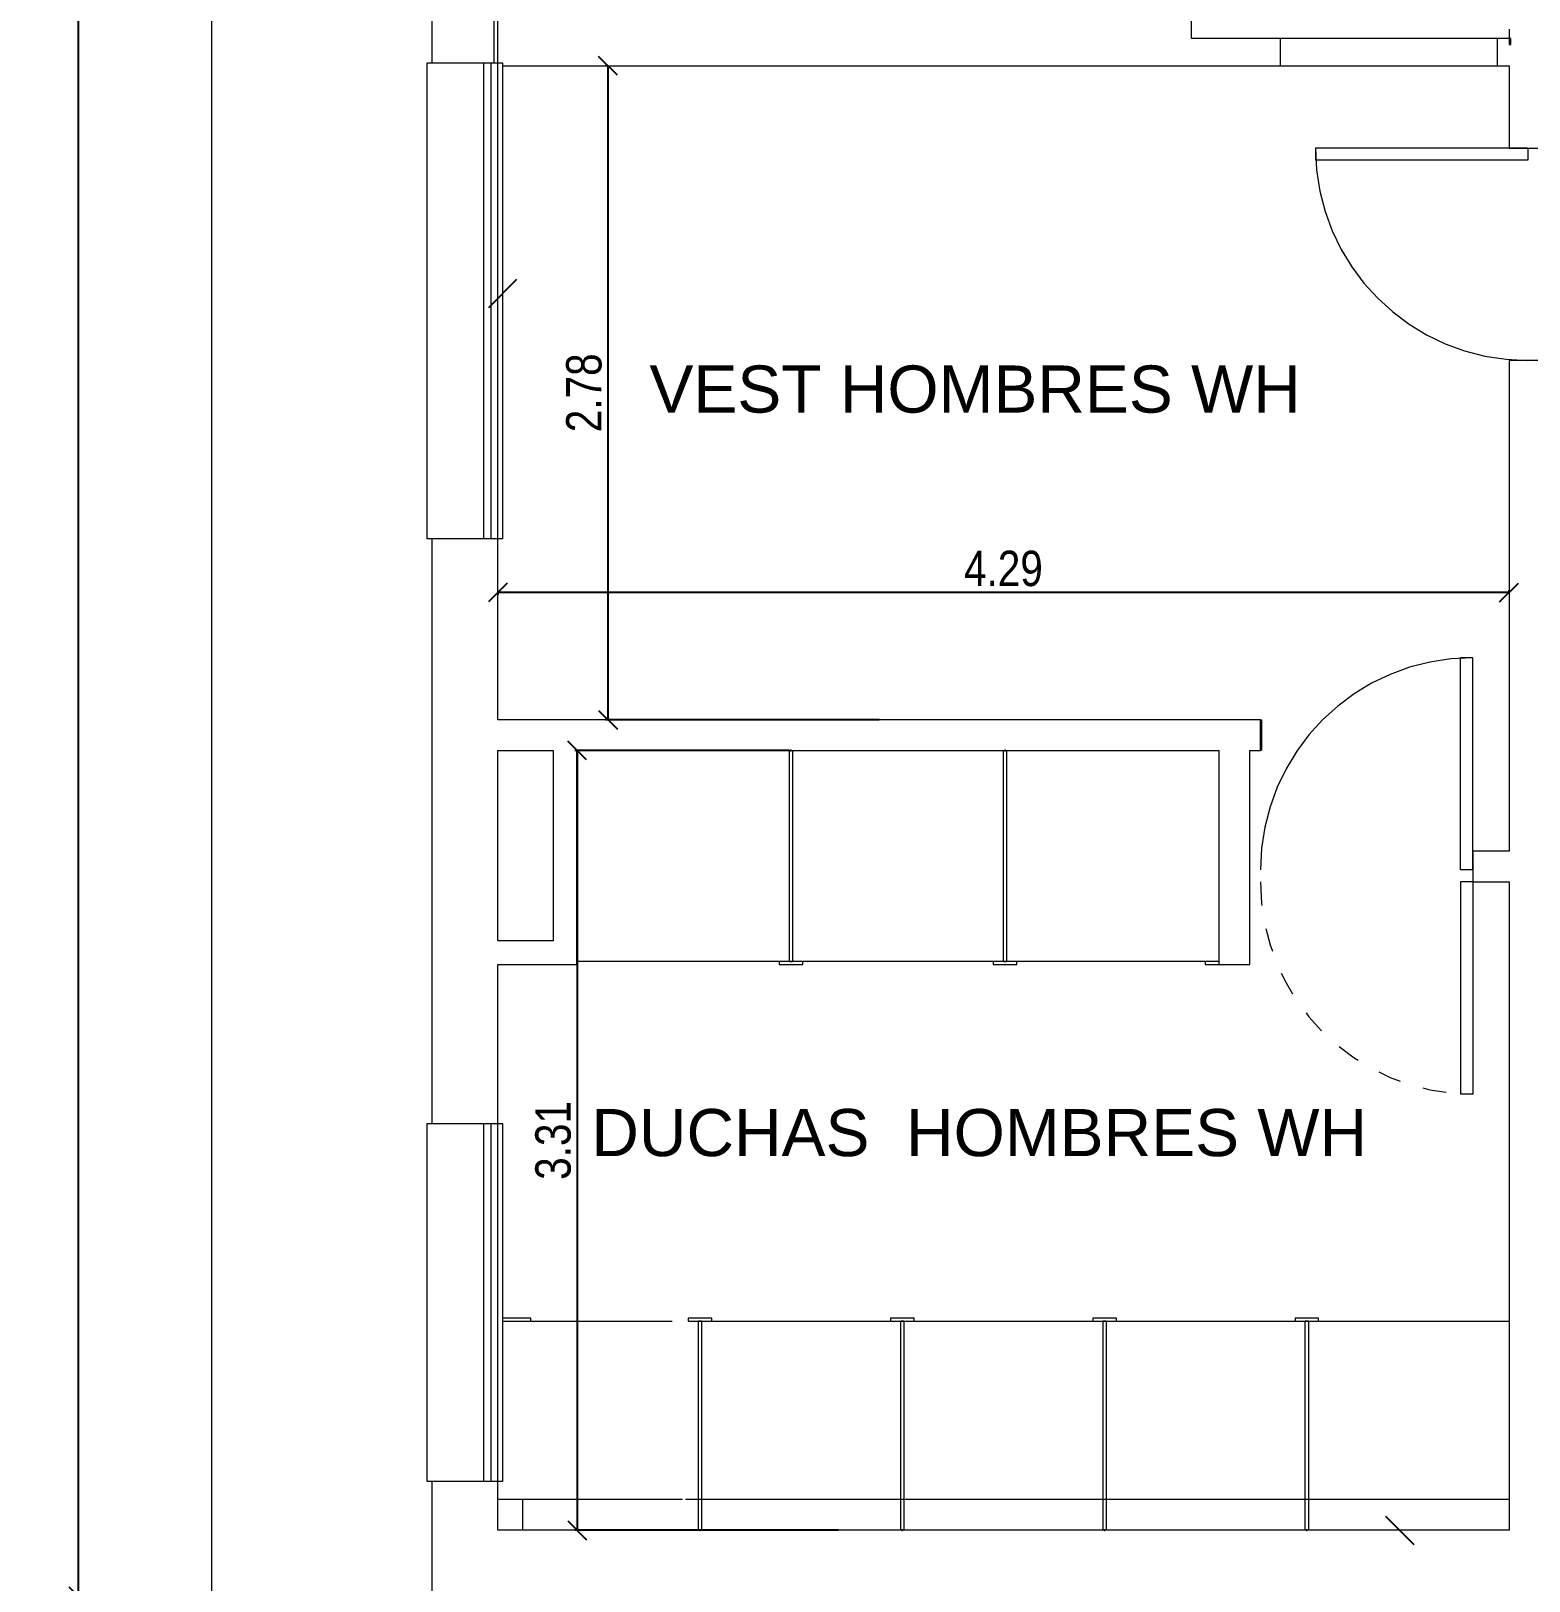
# Model space of a CAD drawing. Header units: millimetres. Extents: x 38 to 139, y 58 to 123.
# Drawn here: x 37.82 to 44.18, y 93.71 to 100.28 of the extents above; entities that cross this region are included whole.
import ezdxf

# ---------------------------------------------------------------- set-up
doc = ezdxf.new("R2010")
doc.units = ezdxf.units.MM
doc.linetypes.add('Dash', pattern=[3.5, 2, -1.5])
doc.linetypes.add('Dash 1_16_', pattern=[0.003174, 0.001587, -0.001587])
for name, color, linetype, lineweight in [('A-DOORSYM', 7, 'Continuous', 9), ('A-FLOROTM', 7, 'Continuous', 9), ('A-GLAZIDM', 7, 'Continuous', 9), ('A-WALL', 7, 'Continuous', 9), ('DIMENSION', 1, 'Continuous', 25)]:
    doc.layers.add(name, color=color, linetype=linetype, lineweight=lineweight)
for name, color, linetype in [('estructura', 7, 'Continuous'), ('Relleno muros', 7, 'Continuous'), ('Sectores', 3, 'Continuous')]:
    doc.layers.add(name, color=color, linetype=linetype)
doc.styles.add('ARIALNARROW', font='ARIALN.TTF')
doc.styles.add('MtXpl_Arial_Unicode_', font='ARIALUNI.ttf')
doc.dimstyles.new('C', dxfattribs={"dimscale": 1.5, "dimtxt": 0.15, "dimasz": 0.08, "dimexe": 0.01, "dimexo": 0, "dimgap": 0.025, "dimtad": 1, "dimzin": 0, "dimdsep": 46, "dimtxsty": 'ARIALNARROW', "dimblk": 'OBLIQUE', "dimcen": 0, "dimclrd": 256, "dimclre": 256, "dimclrt": 256, "dimadec": 0, "dimazin": 0, "dimtfac": 1.666667, "dimtofl": 0, "dimtmove": 0, "dimatfit": 0, "dimldrblk": 'OBLIQUE', "dimfxl": 0.1, "dimtolj": 1, "dimtzin": 0, "dimarcsym": 0})

# ---------------------------------------------------------------- blocks, each defined once
blk = doc.blocks.new('_Oblique')
at = {"layer": 'estructura', "color": 0, "lineweight": -2}
blk.add_line((-0.5, -0.5), (0.5, 0.5), dxfattribs=at)
blk = doc.blocks.new('*D12')
at = {"layer": 'Defpoints', "color": 0}
for p in [(39.523379, 122.868709), (38.023379, 93.641209), (39.523379, 93.641209)]:
    blk.add_point(p, dxfattribs=at)
at = {"layer": 'DIMENSION', "lineweight": -2}
for p, q in [((39.523379, 122.868709), (38.013379, 122.868709)), ((38.023379, 122.868709), (38.023379, 93.641209)), ((39.523379, 93.641209), (38.013379, 93.641209))]:
    blk.add_line(p, q, dxfattribs=at)
at = {"layer": 'DIMENSION', "lineweight": -2, "xscale": 0.08, "yscale": 0.08, "zscale": 0.08}
for p, rotation in [((38.023379, 122.868709), 90), ((38.023379, 93.641209), 270)]:
    blk.add_blockref('_Oblique', p, dxfattribs=dict(at, rotation=rotation))
at = {"layer": 'DIMENSION', "insert": (37.921802, 108.254959), "char_height": 0.15, "attachment_point": 5, "rotation": 90, "style": 'ARIALNARROW'}
blk.add_mtext('\\A1;29.23', dxfattribs=at)
blk = doc.blocks.new('*D17')
at = {"layer": 'Defpoints', "color": 0}
for p in [(39.803379, 97.903709), (39.803379, 97.899724), (44.093232, 97.899724)]:
    blk.add_point(p, dxfattribs=at)
at = {"layer": 'DIMENSION', "lineweight": -2}
for p, q in [((39.803379, 97.903709), (39.803379, 97.889724)), ((44.093232, 97.899724), (39.803379, 97.899724)), ((44.093232, 97.899724), (44.093232, 97.909724))]:
    blk.add_line(p, q, dxfattribs=at)
at = {"layer": 'DIMENSION', "lineweight": -2, "xscale": 0.08, "yscale": 0.08, "zscale": 0.08, "rotation": 180}
blk.add_blockref('_Oblique', (39.803379, 97.899724), dxfattribs=at)
at = {"layer": 'DIMENSION', "lineweight": -2, "xscale": 0.08, "yscale": 0.08, "zscale": 0.08}
blk.add_blockref('_Oblique', (44.093232, 97.899724), dxfattribs=at)
at = {"layer": 'DIMENSION', "insert": (41.948305, 98.001301), "char_height": 0.15, "attachment_point": 5, "style": 'ARIALNARROW'}
blk.add_mtext('\\A1;4.29', dxfattribs=at)
blk = doc.blocks.new('*D18')
at = {"layer": 'Defpoints', "color": 0}
for p in [(40.270898, 100.134709), (40.270898, 97.359709), (41.421086, 97.359709)]:
    blk.add_point(p, dxfattribs=at)
at = {"layer": 'DIMENSION', "lineweight": -2}
for p, q in [((40.270898, 100.134709), (40.260898, 100.134709)), ((40.270898, 100.134709), (40.270898, 97.359709)), ((41.421086, 97.359709), (40.260898, 97.359709))]:
    blk.add_line(p, q, dxfattribs=at)
at = {"layer": 'DIMENSION', "lineweight": -2, "xscale": 0.08, "yscale": 0.08, "zscale": 0.08}
for p, rotation in [((40.270898, 100.134709), 90), ((40.270898, 97.359709), 270)]:
    blk.add_blockref('_Oblique', p, dxfattribs=dict(at, rotation=rotation))
at = {"layer": 'DIMENSION', "insert": (40.169321, 98.747209), "char_height": 0.15, "attachment_point": 5, "rotation": 90, "style": 'ARIALNARROW'}
blk.add_mtext('\\A1;2.78', dxfattribs=at)
blk = doc.blocks.new('*D19')
at = {"layer": 'Defpoints', "color": 0}
for p in [(41.040213, 97.229709), (40.140213, 93.921209), (41.248787, 93.921209)]:
    blk.add_point(p, dxfattribs=at)
at = {"layer": 'DIMENSION', "lineweight": -2}
for p, q in [((41.040213, 97.229709), (40.130213, 97.229709)), ((40.140213, 97.229709), (40.140213, 93.921209)), ((41.248787, 93.921209), (40.130213, 93.921209))]:
    blk.add_line(p, q, dxfattribs=at)
at = {"layer": 'DIMENSION', "lineweight": -2, "xscale": 0.08, "yscale": 0.08, "zscale": 0.08}
for p, rotation in [((40.140213, 97.229709), 90), ((40.140213, 93.921209), 270)]:
    blk.add_blockref('_Oblique', p, dxfattribs=dict(at, rotation=rotation))
at = {"layer": 'DIMENSION', "insert": (40.038637, 95.575459), "char_height": 0.15, "attachment_point": 5, "rotation": 90, "style": 'ARIALNARROW'}
blk.add_mtext('\\A1;3.31', dxfattribs=at)

msp = doc.modelspace()

# ---------------------------------------------------------------- linework, layer by layer
at = {"layer": 'A-DOORSYM', "color": 252}
for p, q in [((44.043232, 100.249709), (43.993232, 100.249709)), ((43.887794, 96.672309), (43.887794, 95.772309)), ((43.938794, 96.672309), (43.887794, 96.672309)), ((43.938794, 96.672309), (43.938794, 95.772309)), ((43.938794, 95.772309), (43.887794, 95.772309))]:
    msp.add_line(p, q, dxfattribs=at)
at = {"layer": 'A-DOORSYM', "color": 252, "linetype": 'Dash'}
for p, q in [((43.272232, 99.784709), (43.272232, 99.733709)), ((44.172232, 99.784709), (43.272232, 99.784709)), ((44.172232, 99.784709), (44.172232, 99.733709)), ((44.172232, 99.733709), (43.272232, 99.733709)), ((43.887794, 96.723309), (43.887794, 97.623309)), ((43.938794, 97.623309), (43.887794, 97.623309)), ((43.938794, 96.723309), (43.938794, 97.623309)), ((43.938794, 96.723309), (43.887794, 96.723309))]:
    msp.add_line(p, q, dxfattribs=at)
for centre, start, end in [((44.172232, 99.784709), 180, 270), ((43.938794, 96.723309), 90, 180)]:
    msp.add_arc(centre, 0.9, start, end, dxfattribs=at)
at = {"layer": 'A-DOORSYM', "color": 252, "linetype": 'Dash 1_16_'}
msp.add_arc((43.938794, 96.672309), 0.9, 180, 270, dxfattribs=at)
at = {"layer": 'A-FLOROTM', "color": 252}
for p, q in [((38.588379, 115.331704), (38.588379, 93.658709)), ((43.038794, 97.359709), (43.043232, 97.359709)), ((43.043232, 97.359709), (43.043232, 97.229709)), ((42.803382, 96.334709), (40.138379, 96.334709)), ((39.943232, 94.808709), (40.543232, 94.808709)), ((40.643232, 94.808709), (44.093232, 94.808709)), ((39.803379, 94.053709), (40.586732, 94.053709)), ((39.908379, 94.053709), (39.908379, 93.921209)), ((40.599732, 94.053709), (44.093232, 94.053709))]:
    msp.add_line(p, q, dxfattribs=at)
at = {"layer": 'A-GLAZIDM', "color": 252}
for p, q in [((39.503379, 98.127709), (39.503379, 100.147709)), ((39.503379, 100.147709), (39.823379, 100.147709)), ((39.742861, 100.147709), (39.742861, 98.127709)), ((39.773928, 100.147709), (39.773928, 98.127709)), ((39.802409, 100.147709), (39.802409, 98.127709)), ((39.823379, 100.147709), (39.823379, 98.127709)), ((39.823379, 98.127709), (39.503379, 98.127709)), ((39.503379, 94.127709), (39.503379, 95.647709)), ((39.503379, 95.647709), (39.823379, 95.647709)), ((39.742861, 95.647709), (39.742861, 94.127709)), ((39.773928, 95.647709), (39.773928, 94.127709)), ((39.802409, 95.647709), (39.802409, 94.127709)), ((39.823379, 95.647709), (39.823379, 94.127709)), ((39.823379, 94.127709), (39.503379, 94.127709))]:
    msp.add_line(p, q, dxfattribs=at)
at = {"layer": 'A-WALL', "color": 252, "lineweight": 18}
for p, q in [((39.523379, 106.623709), (39.523379, 100.147709)), ((39.788379, 100.201209), (39.788379, 106.623709)), ((42.745894, 100.249709), (42.745894, 102.188709)), ((39.803379, 100.147709), (39.803379, 100.344709)), ((44.093232, 100.289709), (44.093232, 100.224709)), ((44.100732, 100.249709), (42.745894, 100.249709)), ((43.123232, 100.134709), (43.123232, 100.249709)), ((44.100732, 100.249709), (44.043232, 100.249709)), ((44.043232, 100.249709), (44.043232, 100.134709)), ((44.093232, 100.224709), (44.100732, 100.224709)), ((44.100732, 100.224709), (44.100732, 100.249709)), ((39.788379, 100.147709), (39.788379, 100.201209)), ((39.823379, 100.134709), (43.123232, 100.134709)), ((42.832239, 100.134709), (44.093232, 100.134709)), ((44.093232, 100.134709), (44.093232, 99.784709)), ((44.093232, 99.784709), (44.223232, 99.784709)), ((44.223232, 98.884709), (44.093232, 98.884709)), ((44.093232, 98.884709), (44.093232, 96.802309)), ((39.523379, 98.127709), (39.523379, 95.647709)), ((39.803379, 97.359709), (39.803379, 98.127709)), ((43.038794, 97.359709), (39.803379, 97.359709)), ((43.038794, 97.229709), (43.038794, 97.359709)), ((39.803379, 97.229709), (40.038379, 97.229709)), ((39.803379, 96.421709), (39.803379, 97.229709)), ((39.803379, 96.802309), (39.803379, 97.229709)), ((40.038379, 97.229709), (40.038379, 96.421709)), ((40.138379, 97.229709), (40.746882, 97.229709)), ((40.138379, 97.229709), (42.863382, 97.229709)), ((40.138379, 96.321709), (40.138379, 97.229709)), ((42.863382, 96.321709), (42.863382, 97.229709)), ((42.993382, 97.229709), (43.038794, 97.229709)), ((42.993382, 96.321709), (42.993382, 97.229709)), ((44.093232, 96.802309), (43.938794, 96.802309)), ((43.938794, 96.802309), (43.938794, 96.672309)), ((43.938794, 96.672309), (44.093232, 96.672309)), ((44.093232, 96.672309), (44.093232, 93.921209)), ((40.038379, 96.421709), (39.803379, 96.421709)), ((39.803379, 96.321709), (40.138379, 96.321709)), ((39.803379, 95.647709), (39.803379, 96.321709)), ((41.040213, 96.334709), (40.996713, 96.334709)), ((40.996713, 96.334709), (40.996713, 96.321709)), ((40.996713, 96.321709), (41.096713, 96.321709)), ((41.096713, 96.334709), (41.053213, 96.334709)), ((41.096713, 96.321709), (41.096713, 96.334709)), ((41.948548, 96.334709), (41.905048, 96.334709)), ((41.905048, 96.334709), (41.905048, 96.321709)), ((41.905048, 96.321709), (42.005048, 96.321709)), ((42.005048, 96.334709), (41.961548, 96.334709)), ((42.005048, 96.321709), (42.005048, 96.334709)), ((42.863382, 96.334709), (42.803382, 96.334709)), ((42.803382, 96.334709), (42.803382, 96.321709)), ((42.803382, 96.321709), (42.993382, 96.321709)), ((39.943232, 94.821709), (39.823379, 94.821709)), ((39.823379, 94.808709), (39.943232, 94.808709)), ((39.943232, 94.808709), (39.943232, 94.821709)), ((40.71135, 94.821709), (40.61135, 94.821709)), ((40.61135, 94.821709), (40.61135, 94.808709)), ((40.61135, 94.808709), (40.65485, 94.808709)), ((40.66785, 94.808709), (40.71135, 94.808709)), ((40.71135, 94.808709), (40.71135, 94.821709)), ((41.56932, 94.821709), (41.46932, 94.821709)), ((41.46932, 94.821709), (41.46932, 94.808709)), ((41.46932, 94.808709), (41.51282, 94.808709)), ((41.52582, 94.808709), (41.56932, 94.808709)), ((41.56932, 94.808709), (41.56932, 94.821709)), ((42.427291, 94.821709), (42.327291, 94.821709)), ((42.327291, 94.821709), (42.327291, 94.808709)), ((42.327291, 94.808709), (42.370791, 94.808709)), ((42.383791, 94.808709), (42.427291, 94.808709)), ((42.427291, 94.808709), (42.427291, 94.821709)), ((43.285261, 94.821709), (43.185261, 94.821709)), ((43.185261, 94.821709), (43.185261, 94.808709)), ((43.185261, 94.808709), (43.228761, 94.808709)), ((43.241761, 94.808709), (43.285261, 94.808709)), ((43.285261, 94.808709), (43.285261, 94.821709)), ((39.523379, 94.127709), (39.523379, 93.641209)), ((39.803379, 93.921209), (39.803379, 94.127709)), ((44.093232, 93.921209), (39.803379, 93.921209))]:
    msp.add_line(p, q, dxfattribs=at)
at = {"layer": 'A-WALL', "color": 252}
for p, q in [((41.040213, 96.334709), (41.040213, 97.229709)), ((41.053213, 97.229709), (41.053213, 96.334709)), ((41.948548, 96.334709), (41.948548, 97.229709)), ((41.961548, 97.229709), (41.961548, 96.334709)), ((41.040213, 96.334709), (41.053213, 96.334709)), ((41.948548, 96.334709), (41.961548, 96.334709)), ((40.65485, 93.921209), (40.65485, 94.808709)), ((40.66785, 94.808709), (40.65485, 94.808709)), ((40.66785, 94.808709), (40.66785, 93.921209)), ((41.51282, 93.921209), (41.51282, 94.808709)), ((41.52582, 94.808709), (41.51282, 94.808709)), ((41.52582, 94.808709), (41.52582, 93.921209)), ((42.370791, 93.921209), (42.370791, 94.808709)), ((42.383791, 94.808709), (42.370791, 94.808709)), ((42.383791, 94.808709), (42.383791, 93.921209)), ((43.228761, 93.921209), (43.228761, 94.808709)), ((43.241761, 94.808709), (43.228761, 94.808709)), ((43.241761, 94.808709), (43.241761, 93.921209))]:
    msp.add_line(p, q, dxfattribs=at)
at = {"layer": 'estructura', "color": 252, "lineweight": -2}
for p, q in [((39.883379, 99.228072), (39.763379, 99.108072)), ((43.568984, 93.981209), (43.688984, 93.861209))]:
    msp.add_line(p, q, dxfattribs=at)
at = {"layer": 'Relleno muros', "color": 252}
for p in [(41.046713, 97.229709), (41.955048, 97.229709), (40.66135, 93.921209), (41.51932, 93.921209), (42.377291, 93.921209), (43.235261, 93.921209)]:
    msp.add_point(p, dxfattribs=at)

# ---------------------------------------------------------------- texts
at = {"layer": 'Sectores', "style": 'MtXpl_Arial_Unicode_'}
for s, p in [('VEST HOMBRES WH', (40.446929, 98.663067)), ('DUCHAS  HOMBRES WH', (40.200318, 95.508657))]:
    msp.add_text(s, height=0.2, dxfattribs=at).set_placement(p)

# ---------------------------------------------------------------- dimensions: what is measured, and where the dimension line sits
at = {"layer": 'DIMENSION'}
for base, p1, p2, picture, middle in [((38.023379, 93.641209), (39.523379, 122.868709), (39.523379, 93.641209), '*D12', (37.921802, 108.254959)), ((40.270898, 97.359709), (40.270898, 100.134709), (41.421086, 97.359709), '*D18', (40.169321, 98.747209)), ((40.140213, 93.921209), (41.040213, 97.229709), (41.248787, 93.921209), '*D19', (40.038637, 95.575459))]:
    dim = msp.add_linear_dim(base=base, p1=p1, p2=p2, angle=90, dimstyle='C', override={"dimscale": 1, "dimlfac": 1, "dimtxsty": 'ARIALNARROW', "dimtolj": 1}, dxfattribs=at)
    dim.commit()
    dim.dimension.update_dxf_attribs({"geometry": picture, "text_midpoint": middle})
dim = msp.add_linear_dim(base=(39.803379, 97.899724), p1=(44.093232, 97.899724), p2=(39.803379, 97.903709), dimstyle='C', override={"dimscale": 1, "dimlfac": 1, "dimtxsty": 'ARIALNARROW', "dimtolj": 1}, dxfattribs=at)
dim.commit()
dim.dimension.update_dxf_attribs({"geometry": '*D17', "text_midpoint": (41.948305, 98.001301)})

doc.saveas('drawing.dxf')
